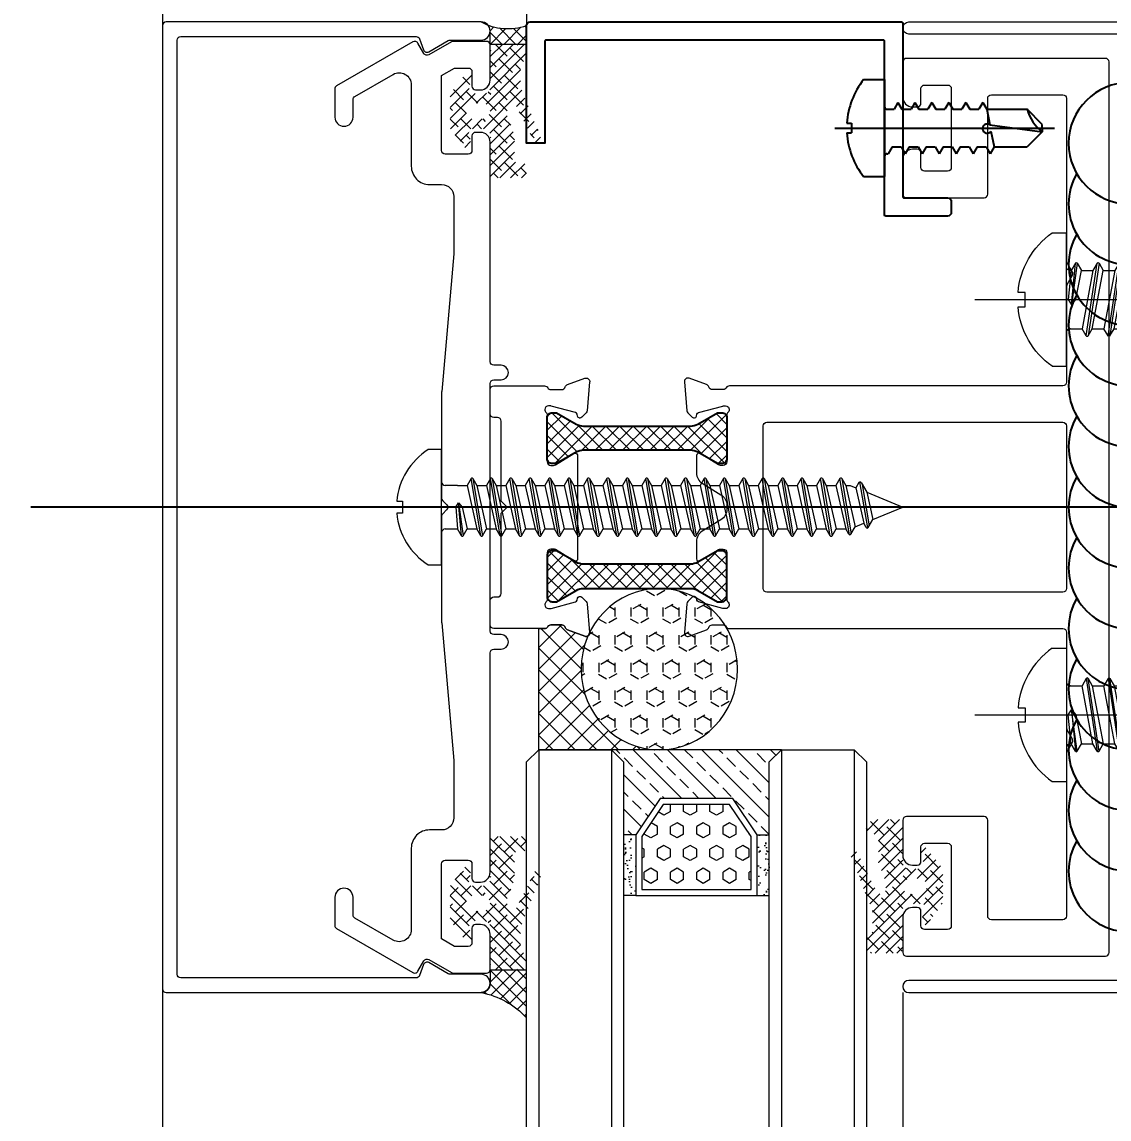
# Model space of a CAD drawing. Extents: x -280168 to 205214, y -148835 to -64913.
# Drawn here: x 51546.6 to 51636.2, y -72361.5 to -72271 of the extents above; entities that cross this region are included whole.
import ezdxf

# ---------------------------------------------------------------- set-up
doc = ezdxf.new("R2010")
doc.units = 0
doc.header["$LTSCALE"] = 1000
doc.header["$MEASUREMENT"] = 0
for name, pattern in [('CENTER', [50.8, 31.75, -6.35, 6.35, -6.35]), ('DASHED', [19.05, 12.7, -6.35]), ('DIVIDE', [1.25, 0.5, -0.25, 0, -0.25, 0, -0.25])]:
    doc.linetypes.add(name, pattern=pattern)
for name, color, linetype in [('2  辅材', 30, 'Continuous'), ('PJ', 4, 'Continuous'), ('ZX', 14, 'CENTER'), ('尺寸层', 7, 'Continuous'), ('配件层', 4, 'Continuous')]:
    doc.layers.add(name, color=color, linetype=linetype)
for name, color, linetype, lineweight in [('GL1_glass', 122, 'Continuous', 13), ('GL2_hidden', 140, 'DASHED', 13), ('MJ', 3, 'Continuous', 25), ('PJ1_accessories', 4, 'Continuous', 13), ('XC1_alum.extrusion', 3, 'Continuous', 20), ('型材线层', 3, 'Continuous', 25), ('螺钉线层', 4, 'Continuous', 9), ('隔热条填充力图案', 6, 'Continuous', 9)]:
    doc.layers.add(name, color=color, linetype=linetype, lineweight=lineweight)
doc.styles.add('QHMY', font='STXIHEI_0.TTF', dxfattribs={"width": 0.75})
doc.dimstyles.new('DIM-50', dxfattribs={"dimscale": 50, "dimtxt": 3, "dimasz": 1, "dimexe": 1, "dimexo": 1, "dimgap": 1, "dimtad": 1, "dimdec": 0, "dimzin": 0, "dimdsep": 46, "dimtxsty": 'QHMY', "dimblk": 'ARCHTICK', "dimcen": 0.09, "dimclrd": 1, "dimclre": 1, "dimclrt": 2, "dimazin": 2, "dimtfac": 1, "dimtdec": 0, "dimtix": 1, "dimtmove": 2, "dimatfit": 3, "dimfxl": 0, "dimtolj": 1, "dimtzin": 0, "dimarcsym": 0})

# ---------------------------------------------------------------- blocks, each defined once
blk = doc.blocks.new('PT-C-PTZGLSI-ST5.5LST')
at = {"layer": '螺钉线层'}
for p, q in [((-1.2, 5.5), (0, 5.5)), ((0, 5.5), (0, -5.5)), ((-4, 0.59), (-3.425, 0.59)), ((-3.425, 0.59), (-3.425, -0.59)), ((-3.425, -0.59), (-4, -0.59)), ((-1.2, -5.5), (0, -5.5))]:
    blk.add_line(p, q, dxfattribs=at)
for centre, start, end in [((2.793, -0.031), 125.82991, 174.78092), ((2.793, 0.031), 185.21908, 234.17009)]:
    blk.add_arc(centre, 6.821, start, end, dxfattribs=at)
blk = doc.blocks.new('PT-C-PTZGLSI-ST5.5LW')
at = {"layer": '螺钉线层'}
for p, q in [((-0.103, 3.002), (-0.45, 2.4)), ((0.047, 3.002), (0.395, 2.4)), ((-1.405, 2.4), (-0.45, 2.4)), ((0.45, -2.4), (-0.45, 2.4)), ((0.395, 2.4), (1.295, -2.4)), ((-0.505, -2.4), (0.45, -2.4)), ((0.797, -3.002), (0.45, -2.4)), ((0.947, -3.002), (1.295, -2.4))]:
    blk.add_line(p, q, dxfattribs=at)
at = {"layer": '螺钉线层', "color": 6, "linetype": 'Continuous'}
for p, q in [((-0.103, 3.002), (0.797, -3.002)), ((0.947, -3.002), (0.047, 3.002))]:
    blk.add_line(p, q, dxfattribs=at)
at = {"layer": '螺钉线层'}
for centre, start, end in [((-0.028, 2.958), 30, 150), ((0.872, -2.958), 210, 330)]:
    blk.add_arc(centre, 0.0866, start, end, dxfattribs=at)
blk = doc.blocks.new('PT-C-PTZZZGLD-ST5.5LWW')
at = {"layer": '螺钉线层'}
for p, q in [((-7.775, 3.002), (-8.122, 2.4)), ((-7.625, 3.002), (-7.278, 2.4)), ((-5.975, 3.002), (-6.322, 2.4)), ((-5.825, 3.002), (-5.478, 2.4)), ((-9.078, 2.4), (-8.122, 2.4)), ((-7.781, 0.58), (-8.122, 2.4)), ((-7.278, 2.4), (-7.026, 1.057)), ((-6.322, 2.4), (-7.278, 2.4)), ((-6.031, 0.845), (-6.322, 2.4)), ((-2.4, 2.4), (-5.478, 2.4)), ((-5.478, 2.4), (-5.192, 0.879)), ((0, 0), (-2.4, 2.4)), ((-5.66, 0.766), (-7.245, 1.103)), ((-7.385, -1.533), (-7.781, 0.58)), ((-5.468, 0.779), (-5.192, 0.879)), ((-0.66, 0), (-5.192, 0.879)), ((0, 0), (-2.4, -2.4)), ((-7.385, -1.533), (-7.222, -2.4)), ((-6.76, -1.861), (-5.618, -1.354)), ((-6.5, -1.746), (-6.378, -2.4)), ((-5.422, -2.4), (-5.618, -1.354)), ((-8.178, -2.4), (-7.222, -2.4)), ((-6.875, -3.002), (-7.222, -2.4)), ((-6.725, -3.002), (-6.378, -2.4)), ((-6.378, -2.4), (-5.422, -2.4)), ((-2.4, -2.4), (-5.776, -2.4))]:
    blk.add_line(p, q, dxfattribs=at)
at = {"layer": '螺钉线层', "color": 6, "linetype": 'Continuous'}
for p, q in [((-7.775, 3.002), (-7.488, 1.088)), ((-7.342, 1.113), (-7.625, 3.002)), ((-5.975, 3.002), (-5.639, 0.762)), ((-5.491, 0.772), (-5.825, 3.002)), ((-7.042, -1.889), (-6.875, -3.002)), ((-6.725, -3.002), (-6.891, -1.897))]:
    blk.add_line(p, q, dxfattribs=at)
at = {"layer": '螺钉线层'}
for centre, radius, start, end in [((-7.7, 2.958), 0.0866, 30, 150), ((-5.9, 2.958), 0.0866, 30, 150), ((0.125, 2.4), 2.525, 180, 251.88422), ((-7.339, 0.663), 0.45, 77.98318, 190.61966), ((-5.587, 1.108), 0.35, 257.98318, 289.90342), ((-6.943, -1.45), 0.45, 190.61966, 293.95417), ((-6.8, -2.958), 0.0866, 210, 330)]:
    blk.add_arc(centre, radius, start, end, dxfattribs=at)
blk = doc.blocks.new('ST5.5x22自攻自钻')
at = {"layer": '螺钉线层'}
for p, q in [((-8.318, 4.502), (-8.34, 4.502)), ((-8.5, 2.102), (-8.247, 2.526)), ((-8.263, -0.298), (-8.5, 2.102)), ((-8.247, 2.526), (-7.868, 2.102)), ((-7.868, 2.102), (-7.418, -0.298)), ((-8.263, -0.298), (-8.34, -0.298)), ((-7.915, -0.899), (-8.263, -0.298)), ((-7.765, -0.899), (-7.418, -0.298))]:
    blk.add_line(p, q, dxfattribs=at)
at = {"layer": '螺钉线层', "color": 46, "linetype": 'CENTER'}
blk.add_line((-16.212, 2.102), (15.593, 2.102), dxfattribs=at)
at = {"layer": '螺钉线层', "color": 6, "linetype": 'Continuous'}
for p, q in [((-8.247, 2.526), (-7.915, -0.899)), ((-7.765, -0.899), (-8.247, 2.526))]:
    blk.add_line(p, q, dxfattribs=at)
at = {"layer": '螺钉线层'}
for centre, radius, start, end in [((-8.34, 4.802), 0.3, 180, 270), ((-8.34, -0.598), 0.3, 90, 180), ((-7.84, -0.856), 0.0866, 210, 330)]:
    blk.add_arc(centre, radius, start, end, dxfattribs=at)
for name, p in [('PT-C-PTZGLSI-ST5.5LST', (-8.64, 2.102)), ('PT-C-PTZGLSI-ST5.5LW', (-6.913, 2.102)), ('PT-C-PTZGLSI-ST5.5LW', (-5.113, 2.102)), ('PT-C-PTZGLSI-ST5.5LW', (-3.313, 2.102)), ('PT-C-PTZGLSI-ST5.5LW', (-1.513, 2.102)), ('PT-C-PTZGLSI-ST5.5LW', (0.287, 2.102)), ('PT-C-PTZGLSI-ST5.5LW', (2.087, 2.102)), ('PT-C-PTZGLSI-ST5.5LW', (3.887, 2.102)), ('PT-C-PTZZZGLD-ST5.5LWW', (13.36, 2.102))]:
    blk.add_blockref(name, p, dxfattribs=at)
blk = doc.blocks.new('PAON148001(945500)')
at = {"layer": '隔热条填充力图案'}
h = blk.add_hatch(dxfattribs=at)
h.set_pattern_fill('ANSI37', color=6, scale=0.5, style=0)
h.set_pattern_definition([(135, (-54620.9168, -69823.3762), (0.5612660076, 0.5612660076), []), (45, (-54620.9168, -69823.3762), (0.5612660076, -0.5612660076), [])])
edge = h.paths.add_edge_path()
edge.add_line((1.124, -12.413), (2.064, -14.04))
edge.add_line((2.064, -14.04), (2.064, -14.4))
edge.add_arc((1.664, -14.4), 0.4, 270, 360, ccw=False)
edge.add_line((1.664, -14.8), (-1.736, -14.8))
edge.add_arc((-1.736, -14.4), 0.4, 180, 270, ccw=False)
edge.add_line((-2.136, -14.4), (-2.136, -14.04))
edge.add_line((-2.136, -14.04), (-1.197, -12.413))
edge.add_arc((-2.236, -11.813), 1.2, 330, 360)
edge.add_line((-1.036, -11.813), (-1.036, -2.987))
edge.add_arc((-2.236, -2.987), 1.2, 0, 30)
edge.add_line((-1.197, -2.387), (-2.136, -0.76))
edge.add_line((-2.136, -0.76), (-2.136, -0.4))
edge.add_arc((-1.736, -0.4), 0.4, 90, 180, ccw=False)
edge.add_line((-1.736, 0), (1.664, 0))
edge.add_arc((1.664, -0.4), 0.4, 0, 90, ccw=False)
edge.add_line((2.064, -0.4), (2.064, -0.76))
edge.add_line((2.064, -0.76), (1.124, -2.387))
edge.add_arc((2.164, -2.987), 1.2, 150, 180)
edge.add_line((0.964, -2.987), (0.964, -11.813))
edge.add_arc((2.164, -11.813), 1.2, 180, 210)
at = {"layer": '型材线层'}
blk.add_lwpolyline([(1.124, -12.413), (2.064, -14.04), (2.064, -14.4, -0.414214), (1.664, -14.8), (-1.736, -14.8, -0.414214), (-2.136, -14.4), (-2.136, -14.04), (-1.197, -12.413, 0.131652), (-1.036, -11.813), (-1.036, -2.987, 0.131652), (-1.197, -2.387), (-2.136, -0.76), (-2.136, -0.4, -0.414214), (-1.736, 0), (1.664, 0, -0.414214), (2.064, -0.4), (2.064, -0.76), (1.124, -2.387, 0.131652), (0.964, -2.987), (0.964, -11.813, 0.131652)], format="xyb", close=True, dxfattribs=at)
blk = doc.blocks.new('PT-C-PTZGLSI-ST4.8LW')
at = {"layer": '螺钉线层'}
for p, q in [((-0.073, 2.357), (-0.4, 1.79)), ((0.077, 2.357), (0.404, 1.79)), ((-1.196, 1.79), (-0.4, 1.79)), ((-0.4, 1.79), (0.4, -1.79)), ((0.404, 1.79), (1.204, -1.79)), ((-0.396, -1.79), (0.4, -1.79)), ((0.727, -2.357), (0.4, -1.79)), ((0.877, -2.357), (1.204, -1.79))]:
    blk.add_line(p, q, dxfattribs=at)
at = {"layer": '螺钉线层', "color": 6, "linetype": 'Continuous'}
for p, q in [((0.727, -2.357), (-0.073, 2.357)), ((0.077, 2.357), (0.877, -2.357))]:
    blk.add_line(p, q, dxfattribs=at)
at = {"layer": '螺钉线层'}
for centre, start, end in [((0.002, 2.313), 30, 150), ((0.802, -2.313), 210, 330)]:
    blk.add_arc(centre, 0.0866, start, end, dxfattribs=at)
blk = doc.blocks.new('PT-C-PTZGLSI-ST4.8LST')
at = {"layer": '螺钉线层'}
blk.add_lwpolyline([(-1.1, 4.75, 0.234454), (-3.7, 0.49), (-3.225, 0.49), (-3.225, -0.49), (-3.7, -0.49, 0.234454), (-1.1, -4.75), (0, -4.75), (0, 4.75)], format="xyb", close=True, dxfattribs=at)
blk = doc.blocks.new('PT-C-PTZGLSI-ST4.8LWW')
at = {"layer": '螺钉线层'}
for p, q in [((-5.175, 2.357), (-5.502, 1.79)), ((-5.025, 2.357), (-4.698, 1.79)), ((-3.609, 2.033), (-3.859, 1.599)), ((-3.436, 2.033), (-2.973, 1.231)), ((-6.298, 1.79), (-5.502, 1.79)), ((-5.502, 1.79), (-4.702, -1.79)), ((-4.698, 1.79), (-4.321, 1.79)), ((-4.698, 1.79), (-3.934, -1.629)), ((-4.321, 1.79), (-3.859, 1.599)), ((-3.859, 1.599), (-3.205, -1.328)), ((-2.973, 1.231), (0, 0)), ((-2.973, 1.231), (-2.469, -1.023)), ((-2.469, -1.023), (0, 0)), ((-5.498, -1.79), (-4.702, -1.79)), ((-4.451, -2.225), (-4.702, -1.79)), ((-4.278, -2.225), (-3.934, -1.629)), ((-3.934, -1.629), (-3.205, -1.328)), ((-3.012, -1.663), (-3.205, -1.328)), ((-2.839, -1.663), (-2.469, -1.023))]:
    blk.add_line(p, q, dxfattribs=at)
at = {"layer": '螺钉线层', "color": 6, "linetype": 'Continuous'}
for p, q in [((-4.389, -2.272), (-5.175, 2.357)), ((-5.025, 2.357), (-4.254, -2.185)), ((-2.886, -1.705), (-3.528, 2.083)), ((-3.343, 1.872), (-2.765, -1.534))]:
    blk.add_line(p, q, dxfattribs=at)
at = {"layer": '螺钉线层'}
for centre, radius, start, end in [((-5.1, 2.313), 0.0866, 30, 150), ((-3.522, 1.983), 0.1, 30, 150), ((-2.925, -1.613), 0.1, 210, 330), ((-4.364, -2.175), 0.1, 210, 330)]:
    blk.add_arc(centre, radius, start, end, dxfattribs=at)
blk = doc.blocks.new('ST4.8X38-PT')
at = {"layer": '螺钉线层'}
for p, q in [((1.302, 1.79), (0.3, 1.79)), ((1.177, 0), (1.383, 0.368)), ((1.177, 0), (1.298, -1.79)), ((1.383, 0.368), (1.702, 0)), ((1.702, 0), (2.102, -1.79)), ((0.3, -1.79), (1.298, -1.79)), ((1.625, -2.357), (1.298, -1.79)), ((1.775, -2.357), (2.102, -1.79))]:
    blk.add_line(p, q, dxfattribs=at)
at = {"layer": '螺钉线层', "color": 46, "linetype": 'CENTER', "ltscale": 1.5}
blk.add_line((-6.448, 0), (40.234, 0), dxfattribs=at)
at = {"layer": '螺钉线层', "linetype": 'Continuous'}
for p, q in [((1.625, -2.357), (1.383, 0.368)), ((1.383, 0.368), (1.775, -2.357))]:
    blk.add_line(p, q, dxfattribs=at)
at = {"layer": '螺钉线层'}
for centre, radius, start, end in [((0.3, 2.09), 0.3, 180, 270), ((0.3, -2.09), 0.3, 90, 180), ((1.7, -2.313), 0.0866, 210, 330)]:
    blk.add_arc(centre, radius, start, end, dxfattribs=at)
for name, p in [('PT-C-PTZGLSI-ST4.8LST', (0, 0)), ('PT-C-PTZGLSI-ST4.8LW', (2.498, 0)), ('PT-C-PTZGLSI-ST4.8LW', (4.098, 0)), ('PT-C-PTZGLSI-ST4.8LW', (5.698, 0)), ('PT-C-PTZGLSI-ST4.8LW', (7.298, 0)), ('PT-C-PTZGLSI-ST4.8LW', (8.898, 0)), ('PT-C-PTZGLSI-ST4.8LW', (10.498, 0)), ('PT-C-PTZGLSI-ST4.8LW', (12.098, 0)), ('PT-C-PTZGLSI-ST4.8LW', (13.698, 0)), ('PT-C-PTZGLSI-ST4.8LW', (15.298, 0)), ('PT-C-PTZGLSI-ST4.8LW', (16.898, 0)), ('PT-C-PTZGLSI-ST4.8LW', (18.498, 0)), ('PT-C-PTZGLSI-ST4.8LW', (20.098, 0)), ('PT-C-PTZGLSI-ST4.8LW', (21.698, 0)), ('PT-C-PTZGLSI-ST4.8LW', (23.298, 0)), ('PT-C-PTZGLSI-ST4.8LW', (24.898, 0)), ('PT-C-PTZGLSI-ST4.8LW', (26.498, 0)), ('PT-C-PTZGLSI-ST4.8LW', (28.098, 0)), ('PT-C-PTZGLSI-ST4.8LW', (29.698, 0)), ('PT-C-PTZGLSI-ST4.8LW', (31.298, 0)), ('PT-C-PTZGLSI-ST4.8LWW', (38, 0))]:
    blk.add_blockref(name, p, dxfattribs=at)
blk = doc.blocks.new('*U375')
at = {"layer": '2  辅材'}
for centre, start in [((1, 0), 180), ((2, 0), 240), ((3, 0), 240), ((4, 0), 240), ((5, 0), 240), ((6, 0), 240), ((7, 0), 240), ((8, 0), 240), ((9, 0), 240), ((10, 0), 240), ((11, 0), 240), ((12, 0), 240), ((13, 0), 240)]:
    blk.add_arc(centre, 1, start, 0, dxfattribs=at)
blk = doc.blocks.new('PH DRILLING ST4.2x13')
at = {"layer": 'PJ'}
for p, q in [((-1.736, 4), (0, 4)), ((0, 4), (0, -4)), ((-3.1, 0.4), (-2.712, 0.4)), ((-2.712, 0.4), (-2.712, -0.4)), ((-3.1, -0.4), (-2.712, -0.4)), ((-1.736, -4), (0, -4))]:
    blk.add_line(p, q, dxfattribs=at)
at = {"layer": 'PJ', "linetype": 'Continuous'}
for p, q in [((1.103, 2.11), (0.78, 1.55)), ((1.103, 2.11), (1.427, 1.55)), ((2.503, 2.11), (2.18, 1.55)), ((2.503, 2.11), (2.827, 1.55)), ((3.903, 2.11), (3.58, 1.55)), ((3.903, 2.11), (4.227, 1.55)), ((5.303, 2.11), (4.98, 1.55)), ((5.303, 2.11), (5.627, 1.55)), ((6.703, 2.11), (6.38, 1.55)), ((6.703, 2.11), (7.027, 1.55)), ((8.103, 2.11), (7.78, 1.55)), ((8.103, 2.11), (8.427, 1.55)), ((0.2, 1.55), (0.78, 1.55)), ((1.427, 1.55), (2.18, 1.55)), ((2.827, 1.55), (3.58, 1.55)), ((4.227, 1.55), (4.98, 1.55)), ((5.627, 1.55), (6.38, 1.55)), ((7.027, 1.55), (7.78, 1.55)), ((8.427, 1.55), (11.75, 1.55)), ((8.427, 1.55), (8.673, 0.264)), ((13, 0.3), (11.75, 1.55)), ((8.673, 0.264), (13, -0.3)), ((13, 0), (13, 0.3)), ((13, 0), (13, -0.3)), ((8.769, -0.241), (9.02, -1.55)), ((13, -0.3), (11.75, -1.55)), ((0.62, -1.55), (0.297, -2.11)), ((0.62, -1.55), (1.373, -1.55)), ((1.373, -1.55), (1.697, -2.11)), ((2.02, -1.55), (1.697, -2.11)), ((2.02, -1.55), (2.773, -1.55)), ((2.773, -1.55), (3.097, -2.11)), ((3.42, -1.55), (3.097, -2.11)), ((3.42, -1.55), (4.173, -1.55)), ((4.173, -1.55), (4.497, -2.11)), ((4.82, -1.55), (4.497, -2.11)), ((4.82, -1.55), (5.573, -1.55)), ((5.573, -1.55), (5.897, -2.11)), ((6.22, -1.55), (5.897, -2.11)), ((6.22, -1.55), (6.973, -1.55)), ((6.973, -1.55), (7.297, -2.11)), ((7.62, -1.55), (7.297, -2.11)), ((7.62, -1.55), (8.373, -1.55)), ((8.373, -1.55), (8.697, -2.11)), ((9.02, -1.55), (8.697, -2.11)), ((9.02, -1.55), (11.75, -1.55)), ((0.2, -2.11), (0.297, -2.11))]:
    blk.add_line(p, q, dxfattribs=at)
at = {"layer": 'PJ'}
for start, end in [(142.02013, 176.47188), (183.52812, 217.97987)]:
    blk.add_arc((3.388, 0), 6.5, start, end, dxfattribs=at)
at = {"layer": 'PJ', "linetype": 'Continuous'}
for centre, radius, start, end in [((0.2, 1.75), 0.2, 180, 270), ((15.227, 2.552), 3.619, 196.0768, 232.01508), ((8.451, -0.04), 0.377, 53.93415, 327.7274), ((0.2, -2.31), 0.2, 90, 180)]:
    blk.add_arc(centre, radius, start, end, dxfattribs=at)
at = {"layer": 'ZX', "ltscale": 0.2}
blk.add_line((-4.088, 0), (14, 0), dxfattribs=at)
blk = doc.blocks.new('_ArchTick')
at = {"color": 0, "linetype": 'ByBlock', "const_width": 0.4}
blk.add_lwpolyline([(-0.5, -0.5), (0.5, 0.5)], dxfattribs=at)
blk = doc.blocks.new('*D397')
at = {"layer": 'Defpoints', "color": 0, "transparency": 16777216}
for p in [(51588.2, -70893.22), (51848.2, -71611.559), (51588.2, -72332.028)]:
    blk.add_point(p, dxfattribs=at)
at = {"layer": '尺寸层', "color": 1, "lineweight": -2, "transparency": 16777216}
for p, q in [((51588.2, -71293.22), (51588.2, -70843.22)), ((51848.2, -71293.22), (51848.2, -70843.22)), ((51588.2, -70893.22), (51538.2, -70893.22)), ((51848.2, -70893.22), (51588.2, -70893.22)), ((51848.2, -70893.22), (51898.2, -70893.22))]:
    blk.add_line(p, q, dxfattribs=at)
at = {"layer": '尺寸层', "color": 1, "lineweight": -2, "transparency": 16777216, "xscale": 50, "yscale": 50, "zscale": 50}
blk.add_blockref('_ArchTick', (51588.2, -70893.22), dxfattribs=at)
at = {"layer": '尺寸层', "color": 1, "lineweight": -2, "transparency": 16777216, "xscale": 50, "yscale": 50, "zscale": 50, "rotation": 180}
blk.add_blockref('_ArchTick', (51848.2, -70893.22), dxfattribs=at)
at = {"layer": '尺寸层', "color": 2, "transparency": 16777216, "insert": (51718.2, -70766.413), "char_height": 150, "attachment_point": 5, "style": 'QHMY'}
blk.add_mtext('\\A1;260', dxfattribs=at)

msp = doc.modelspace()

# ---------------------------------------------------------------- hatches: boundary and pattern name
at = {"layer": 'PJ1_accessories'}
h = msp.add_hatch(dxfattribs=at)
h.set_pattern_fill('ANSI37', color=252, scale=0.5, angle=90, style=0)
h.set_pattern_definition([(225, (-274346.5297, 834254.72626), (-0.56126600757, 0.56126600757), []), (135, (-274346.5297, 834254.72626), (0.56126600757, 0.56126600757), [])])
h.paths.add_polyline_path([(51588.2, -72271.328, -0.173003), (51585.011, -72271.28, -0.183497), (51585.2, -72271.778), (51585.2, -72272.878), (51588.2, -72272.878)])
h = msp.add_hatch(dxfattribs=at)
h.set_pattern_fill('ANSI38', color=256, scale=0.4, angle=90, style=0)
h.set_pattern_definition([(45, (53769.0178, -81025.32776), (0.449012806, -0.449012806), []), (315, (53769.0178, -81025.32776), (0.449012806, -1.34703842), [1.5875, -0.9525])])
edge = h.paths.add_edge_path(flags=16)
edge.add_arc((51583.861, -72278.378), 0.65, 90, 270, ccw=False)
edge.add_line((51583.861, -72277.728), (51584.55, -72277.728))
edge.add_arc((51584.55, -72278.378), 0.65, -90, 90, ccw=False)
edge.add_line((51584.55, -72279.028), (51583.861, -72279.028))
edge = h.paths.add_edge_path()
edge.add_arc((51589.2, -72280.978), 0.3, 206.61533, 381.61533)
edge.add_line((51589.479, -72280.868), (51587.7, -72276.378))
edge.add_line((51587.7, -72276.378), (51587.7, -72274.702))
edge.add_arc((51588, -72274.702), 0.3, 135, 180, ccw=False)
edge.add_line((51587.788, -72274.49), (51588.112, -72274.166))
edge.add_arc((51587.9, -72273.954), 0.3, 315, 360)
edge.add_line((51588.2, -72273.954), (51588.2, -72273.178))
edge.add_arc((51587.9, -72273.178), 0.3, 0, 90)
edge.add_line((51587.9, -72272.878), (51585.5, -72272.878))
edge.add_arc((51585.5, -72273.178), 0.3, 90, 180)
edge.add_line((51585.2, -72273.178), (51585.2, -72276.428))
edge.add_arc((51584.7, -72276.428), 0.5, 270, 360, ccw=False)
edge.add_line((51584.7, -72276.928), (51583.601, -72276.928))
edge.add_arc((51583.601, -72276.728), 0.2, 135, 270, ccw=False)
edge.add_line((51583.46, -72276.587), (51583.612, -72275.711))
edge.add_arc((51583.4, -72275.499), 0.3, 315, 495)
edge.add_line((51583.188, -72275.287), (51582.046, -72276.757))
edge.add_arc((51582.4, -72277.111), 0.5, 135, 180)
edge.add_line((51581.9, -72277.111), (51581.9, -72279.645))
edge.add_arc((51582.4, -72279.645), 0.5, 180, 225)
edge.add_line((51582.046, -72279.999), (51583.188, -72281.47))
edge.add_arc((51583.4, -72281.258), 0.3, 225, 405)
edge.add_line((51583.612, -72281.046), (51583.46, -72280.17))
edge.add_arc((51583.601, -72280.028), 0.2, 90, 225, ccw=False)
edge.add_line((51583.601, -72279.828), (51584.7, -72279.828))
edge.add_arc((51584.7, -72280.328), 0.5, 0, 90, ccw=False)
edge.add_line((51585.2, -72280.328), (51585.2, -72283.578))
edge.add_arc((51585.5, -72283.578), 0.3, 180, 270)
edge.add_line((51585.5, -72283.878), (51587.9, -72283.878))
edge.add_arc((51587.9, -72283.578), 0.3, 270, 360)
edge.add_line((51588.2, -72283.578), (51588.2, -72282.978))
edge.add_arc((51587.9, -72282.978), 0.3, 360, 450)
edge.add_line((51587.9, -72282.678), (51587.5, -72282.678))
edge.add_arc((51587.5, -72282.378), 0.3, 180, 270, ccw=False)
edge.add_line((51587.2, -72282.378), (51587.2, -72280.431))
edge.add_arc((51586.9, -72280.431), 0.3, 0, 20)
edge.add_line((51587.182, -72280.328), (51586.618, -72278.779))
edge.add_arc((51586.9, -72278.677), 0.3, 180, 200, ccw=False)
edge.add_line((51586.6, -72278.677), (51586.6, -72278.15))
edge.add_arc((51587, -72278.15), 0.4, 26.61533, 180, ccw=False)
edge.add_line((51587.358, -72277.971), (51588.932, -72281.113))
h = msp.add_hatch(dxfattribs=at)
h.set_pattern_fill('HEX', color=256, scale=0.8, angle=90, style=0)
h.set_pattern_definition([(90, (-274346.5297, -978876.7823), (-1.3198224, 8e-17), [0.762, -1.524]), (210, (-274346.5297, -978876.7823), (0.6599112, -1.1429997269), [0.762, -1.524]), (150, (-274346.5297, -978876.0203), (-0.6599112, -1.1429997269), [0.762, -1.524])])
edge = h.paths.add_edge_path()
edge.add_ellipse((51599.14, -72324.374), major_axis=(0, -6.654), ratio=0.968479, start_angle=0, end_angle=360, ccw=False)
h = msp.add_hatch(dxfattribs=at)
h.set_pattern_fill('ANSI37', color=256, scale=0.8, angle=90, style=0)
h.set_pattern_definition([(135, (-274346.5297, -978876.7823), (-0.8980256121, -0.8980256121), []), (225, (-274346.5297, -978876.7823), (0.8980256121, -0.8980256121), [])])
edge = h.paths.add_edge_path()
edge.add_line((51591.573, -72321.141), (51592.997, -72321.66))
edge.add_arc((51593.1, -72321.378), 0.3, 250, 304.78105)
edge.add_ellipse((51599.14, -72324.374), major_axis=(0, -6.654), ratio=0.968479, start_angle=245.59438, end_angle=360)
edge.add_line((51599.14, -72331.028), (51589.2, -72331.028))
edge.add_line((51589.2, -72331.028), (51589.2, -72321.028))
edge.add_line((51589.2, -72321.028), (51589.68, -72321.028))
edge.add_arc((51589.68, -72320.728), 0.3, 270, 330)
edge.add_arc((51590.2, -72321.028), 0.3, 90, 150, ccw=False)
edge.add_line((51590.2, -72320.728), (51591.1, -72320.728))
edge.add_arc((51591.1, -72321.028), 0.3, 376.29289, 450, ccw=False)
edge.add_arc((51591.676, -72320.86), 0.3, 196.29289, 250)
h = msp.add_hatch(dxfattribs=at)
h.set_pattern_fill('ANSI33', color=256, scale=8, angle=90, style=0)
h.set_pattern_definition([(135, (57465.2156, -85018.5988), (-1.41421356, -1.41421356), []), (135, (57465.2156, -85017.1846), (-1.41421356, -1.41421356), [1, -0.5])])
h.paths.add_polyline_path([(51609.2, -72331.028), (51608.2, -72332.028), (51608.2, -72338.028), (51607.2, -72338.028), (51605.2, -72335.028), (51599.2, -72335.028), (51597.2, -72338.028), (51596.2, -72338.028), (51596.2, -72332.028), (51595.2, -72331.028)])
h = msp.add_hatch(dxfattribs=at)
h.set_pattern_fill('HEX', color=256, scale=5, angle=90, style=0)
h.set_pattern_definition([(90, (57465.2156, -85018.5988), (-1.082531755, 7e-17), [0.625, -1.25]), (210, (57465.2156, -85018.5988), (0.54126588, -0.9375), [0.625, -1.25]), (150, (57465.2156, -85017.9738), (-0.54126588, -0.9375), [0.625, -1.25])])
h.paths.add_polyline_path([(51604.932, -72335.528), (51606.7, -72338.179), (51606.7, -72342.528), (51597.7, -72342.528), (51597.7, -72338.179), (51599.468, -72335.528)])
h = msp.add_hatch(dxfattribs=at)
h.set_pattern_fill('ANSI38', color=256, scale=0.4, angle=90, style=0)
h.set_pattern_definition([(225, (52179.38225, -63595.32815), (-0.449012806, 0.449012806), []), (135, (52179.38225, -63595.32815), (-0.449012806, 1.34703842), [1.5875, -0.9525])])
edge = h.paths.add_edge_path(flags=16)
edge.add_arc((51620.539, -72342.278), 0.65, -90, 90, ccw=False)
edge.add_line((51620.539, -72342.928), (51619.85, -72342.928))
edge.add_arc((51619.85, -72342.278), 0.65, 90, 270, ccw=False)
edge.add_line((51619.85, -72341.628), (51620.539, -72341.628))
edge = h.paths.add_edge_path()
edge.add_arc((51615.2, -72339.678), 0.3, 26.61533, 201.61533)
edge.add_line((51614.921, -72339.788), (51616.7, -72344.278))
edge.add_line((51616.7, -72344.278), (51616.7, -72345.953))
edge.add_arc((51616.4, -72345.953), 0.3, -45, 0, ccw=False)
edge.add_line((51616.612, -72346.166), (51616.288, -72346.49))
edge.add_arc((51616.5, -72346.702), 0.3, 135, 180)
edge.add_line((51616.2, -72346.702), (51616.2, -72347.478))
edge.add_arc((51616.5, -72347.478), 0.3, 180, 270)
edge.add_line((51616.5, -72347.778), (51618.9, -72347.778))
edge.add_arc((51618.9, -72347.478), 0.3, 270, 360)
edge.add_line((51619.2, -72347.478), (51619.2, -72344.228))
edge.add_arc((51619.7, -72344.228), 0.5, 90, 180, ccw=False)
edge.add_line((51619.7, -72343.728), (51620.799, -72343.728))
edge.add_arc((51620.799, -72343.928), 0.2, -45, 90, ccw=False)
edge.add_line((51620.94, -72344.069), (51620.788, -72344.945))
edge.add_arc((51621, -72345.157), 0.3, 135, 315)
edge.add_line((51621.212, -72345.369), (51622.354, -72343.898))
edge.add_arc((51622, -72343.545), 0.5, 315, 360)
edge.add_line((51622.5, -72343.545), (51622.5, -72341.011))
edge.add_arc((51622, -72341.011), 0.5, 0, 45)
edge.add_line((51622.354, -72340.657), (51621.212, -72339.186))
edge.add_arc((51621, -72339.398), 0.3, 45, 225)
edge.add_line((51620.788, -72339.61), (51620.94, -72340.486))
edge.add_arc((51620.799, -72340.628), 0.2, -90, 45, ccw=False)
edge.add_line((51620.799, -72340.828), (51619.7, -72340.828))
edge.add_arc((51619.7, -72340.328), 0.5, 180, 270, ccw=False)
edge.add_line((51619.2, -72340.328), (51619.2, -72337.078))
edge.add_arc((51618.9, -72337.078), 0.3, 0, 90)
edge.add_line((51618.9, -72336.778), (51616.5, -72336.778))
edge.add_arc((51616.5, -72337.078), 0.3, 90, 180)
edge.add_line((51616.2, -72337.078), (51616.2, -72337.678))
edge.add_arc((51616.5, -72337.678), 0.3, 180, 270)
edge.add_line((51616.5, -72337.978), (51616.9, -72337.978))
edge.add_arc((51616.9, -72338.278), 0.3, 0, 90, ccw=False)
edge.add_line((51617.2, -72338.278), (51617.2, -72340.225))
edge.add_arc((51617.5, -72340.225), 0.3, 180, 200)
edge.add_line((51617.218, -72340.327), (51617.782, -72341.877))
edge.add_arc((51617.5, -72341.979), 0.3, 0, 20, ccw=False)
edge.add_line((51617.8, -72341.979), (51617.8, -72342.506))
edge.add_arc((51617.4, -72342.506), 0.4, -153.38467, 0, ccw=False)
edge.add_line((51617.042, -72342.685), (51615.468, -72339.543))
h = msp.add_hatch(dxfattribs=at)
h.set_pattern_fill('ANSI38', color=256, scale=0.4, angle=90, style=0)
h.set_pattern_definition([(315, (53769.0178, -63596.72826), (0.449012806, 0.449012806), []), (45, (53769.0178, -63596.72826), (0.449012806, 1.34703842), [1.5875, -0.9525])])
edge = h.paths.add_edge_path(flags=16)
edge.add_arc((51583.861, -72343.678), 0.65, 90, 270, ccw=False)
edge.add_line((51583.861, -72343.028), (51584.55, -72343.028))
edge.add_arc((51584.55, -72343.678), 0.65, -90, 90, ccw=False)
edge.add_line((51584.55, -72344.328), (51583.861, -72344.328))
edge = h.paths.add_edge_path()
edge.add_arc((51589.2, -72341.078), 0.3, 338.38467, 513.38467)
edge.add_line((51588.932, -72340.943), (51587.358, -72344.085))
edge.add_arc((51587, -72343.906), 0.4, 180, 333.38467, ccw=False)
edge.add_line((51586.6, -72343.906), (51586.6, -72343.379))
edge.add_arc((51586.9, -72343.379), 0.3, 160, 180, ccw=False)
edge.add_line((51586.618, -72343.277), (51587.182, -72341.728))
edge.add_arc((51586.9, -72341.625), 0.3, 340, 360)
edge.add_line((51587.2, -72341.625), (51587.2, -72339.678))
edge.add_arc((51587.5, -72339.678), 0.3, 90, 180, ccw=False)
edge.add_line((51587.5, -72339.378), (51587.9, -72339.378))
edge.add_arc((51587.9, -72339.078), 0.3, 270, 360)
edge.add_line((51588.2, -72339.078), (51588.2, -72338.478))
edge.add_arc((51587.9, -72338.478), 0.3, 0, 90)
edge.add_line((51587.9, -72338.178), (51585.5, -72338.178))
edge.add_arc((51585.5, -72338.478), 0.3, 90, 180)
edge.add_line((51585.2, -72338.478), (51585.2, -72341.728))
edge.add_arc((51584.7, -72341.728), 0.5, -90, 0, ccw=False)
edge.add_line((51584.7, -72342.228), (51583.601, -72342.228))
edge.add_arc((51583.601, -72342.028), 0.2, 135, 270, ccw=False)
edge.add_line((51583.46, -72341.886), (51583.612, -72341.01))
edge.add_arc((51583.4, -72340.798), 0.3, 315, 495)
edge.add_line((51583.188, -72340.586), (51582.046, -72342.057))
edge.add_arc((51582.4, -72342.411), 0.5, 135, 180)
edge.add_line((51581.9, -72342.411), (51581.9, -72344.945))
edge.add_arc((51582.4, -72344.945), 0.5, 180, 225)
edge.add_line((51582.046, -72345.299), (51583.188, -72346.77))
edge.add_arc((51583.4, -72346.557), 0.3, 225, 405)
edge.add_line((51583.612, -72346.345), (51583.46, -72345.469))
edge.add_arc((51583.601, -72345.328), 0.2, 90, 225, ccw=False)
edge.add_line((51583.601, -72345.128), (51584.7, -72345.128))
edge.add_arc((51584.7, -72345.628), 0.5, 0, 90, ccw=False)
edge.add_line((51585.2, -72345.628), (51585.2, -72348.878))
edge.add_arc((51585.5, -72348.878), 0.3, 180, 270)
edge.add_line((51585.5, -72349.178), (51587.9, -72349.178))
edge.add_arc((51587.9, -72348.878), 0.3, 270, 360)
edge.add_line((51588.2, -72348.878), (51588.2, -72348.102))
edge.add_arc((51587.9, -72348.102), 0.3, 360, 405)
edge.add_line((51588.112, -72347.89), (51587.788, -72347.566))
edge.add_arc((51588, -72347.354), 0.3, 180, 225, ccw=False)
edge.add_line((51587.7, -72347.354), (51587.7, -72345.678))
edge.add_line((51587.7, -72345.678), (51589.479, -72341.188))
h = msp.add_hatch(dxfattribs=at)
h.set_pattern_fill('AR-SAND', color=256, scale=0.5, angle=90, style=0)
h.set_pattern_definition([(127.5, (57465.2156, -85018.5988), (-0.963411885, -0.03149668), [0, -0.76, 0, -0.85, 0, -0.8125]), (97.5, (57465.2156, -85018.5988), (-1.41107303, 0.88488835), [0, -0.41, 0, -0.685, 0, -0.2625]), (57.5, (57465.2156, -85019.2138), (-0.002829527, 1.55707093), [0, -0.25, 0, -0.9, 0, -1.175]), (47.5, (57465.2156, -85019.2138), (-0.43883778, 1.5030633), [0, -0.125, 0, -0.59, 0, -0.675])])
h.paths.add_polyline_path([(51607.2, -72338.028), (51608.2, -72338.028), (51608.2, -72343.028), (51607.2, -72343.028)])
h.paths.add_polyline_path([(51597.2, -72343.028), (51596.2, -72343.028), (51596.2, -72338.028), (51597.2, -72338.028)])
h = msp.add_hatch(dxfattribs=at)
h.set_pattern_fill('ANSI37', color=252, scale=0.5, angle=90, style=0)
h.set_pattern_definition([(135, (-274346.5297, -978876.7823), (-0.56126600757, -0.56126600757), []), (225, (-274346.5297, -978876.7823), (0.56126600757, -0.56126600757), [])])
h.paths.add_polyline_path([(51584.45, -72351.028, 0.414214), (51585.2, -72350.278), (51585.2, -72349.178), (51588.2, -72349.178), (51588.2, -72353.109, 0.158087)])

# ---------------------------------------------------------------- linework, layer by layer
at = {"layer": 'GL1_glass'}
for points in [[(51588.2, -73134.831), (51588.2, -72332.028), (51589.2, -72331.028), (51595.2, -72331.028), (51596.2, -72332.028), (51596.2, -73134.831)], [(51608.2, -73134.831), (51608.2, -72332.028), (51609.2, -72331.028), (51615.2, -72331.028), (51616.2, -72332.028), (51616.2, -73134.831)]]:
    msp.add_lwpolyline(points, dxfattribs=at)
at = {"layer": 'GL2_hidden'}
for p, q in [((51589.2, -72331.028), (51589.2, -73134.831)), ((51595.2, -72331.028), (51595.2, -73134.831)), ((51609.2, -72331.028), (51609.2, -73134.831)), ((51615.2, -72331.028), (51615.2, -73134.831))]:
    msp.add_line(p, q, dxfattribs=at)
at = {"layer": 'MJ', "color": 6}
msp.add_lwpolyline([(51619.2, -72285.428, 0.414214), (51619.3, -72285.528), (51622.9, -72285.528, -0.414214), (51623.2, -72285.828), (51623.2, -72286.728, -0.414214), (51622.9, -72287.028), (51617.8, -72287.028, -0.414214), (51617.7, -72286.928), (51617.7, -72272.628, 0.414214), (51617.6, -72272.528), (51589.8, -72272.528, 0.414214), (51589.7, -72272.628), (51589.7, -72281.028), (51588.2, -72281.028), (51588.2, -72271.328, -0.414214), (51588.5, -72271.028), (51619.1, -72271.028, -0.414214), (51619.2, -72271.128), (51619.2, -72285.428)], format="xyb", dxfattribs=at)
at = {"layer": 'PJ1_accessories'}
for p, q in [((51609.2, -72331.028), (51595.2, -72331.028)), ((51597.2, -72338.028), (51596.2, -72338.028)), ((51607.2, -72338.028), (51608.2, -72338.028)), ((51597.2, -72343.028), (51596.2, -72343.028)), ((51607.2, -72343.028), (51608.2, -72343.028))]:
    msp.add_line(p, q, dxfattribs=at)
at = {"layer": 'PJ1_accessories', "color": 252}
for points in [[(51584.45, -72271.028, 0.206585), (51588.2, -72271.328), (51588.2, -72272.878), (51585.2, -72272.878), (51585.2, -72271.778, 0.414214), (51584.45, -72271.028, 0)], [(51584.45, -72351.028, -0.158087), (51588.2, -72353.109), (51588.2, -72349.178), (51585.2, -72349.178), (51585.2, -72350.278, -0.414214), (51584.45, -72351.028, 0)]]:
    msp.add_lwpolyline(points, format="xyb", dxfattribs=at)
at = {"layer": 'PJ1_accessories'}
for points in [[(51589.68, -72301.028, -0.267949), (51589.94, -72301.178, 0.267949), (51590.2, -72301.328), (51591.1, -72301.328, 0.333175), (51591.388, -72301.112, -0.238728), (51591.573, -72300.914), (51592.997, -72300.396, -0.243686), (51593.271, -72300.432, 1.912053)], [(51589.68, -72321.028, 0.267949), (51589.94, -72320.878, -0.267949), (51590.2, -72320.728), (51591.1, -72320.728, -0.333175), (51591.388, -72320.944, 0.238728), (51591.573, -72321.141), (51592.997, -72321.66, 0.243686), (51593.271, -72321.624, -1.912053)]]:
    msp.add_lwpolyline(points, format="xyb", dxfattribs=at)
for points in [[(51599.14, -72331.028), (51589.2, -72331.028), (51589.2, -72321.028), (51589.68, -72321.028)], [(51608.2, -72343.028), (51608.2, -72332.028)]]:
    msp.add_lwpolyline(points, dxfattribs=at)
for points in [[(51597.2, -72343.028), (51607.2, -72343.028), (51607.2, -72338.028), (51605.2, -72335.028), (51599.2, -72335.028), (51597.2, -72338.028)], [(51597.7, -72342.528), (51606.7, -72342.528), (51606.7, -72338.179), (51604.932, -72335.528), (51599.468, -72335.528), (51597.7, -72338.179)]]:
    msp.add_lwpolyline(points, close=True, dxfattribs=at)
at = {"layer": 'PJ1_accessories', "extrusion": (0, 0, -1)}
msp.add_ellipse((51599.14, -72324.374), major_axis=(0, -6.654), ratio=0.968479, dxfattribs=at)
at = {"layer": 'XC1_alum.extrusion', "color": 76}
for p, q in [((51558.2, -71690.728), (51558.2, -81571.328)), ((51588.2, -71690.728), (51588.2, -72271.328))]:
    msp.add_line(p, q, dxfattribs=at)
at = {"layer": 'XC1_alum.extrusion'}
msp.add_line((51619.2, -72351.028), (51619.2, -73671.028), dxfattribs=at)
for points in [[(51559.4, -72349.528), (51559.4, -72272.528, -0.414214), (51559.7, -72272.228), (51579.107, -72272.228, -0.315299), (51579.389, -72272.425), (51579.718, -72273.33, 0.466308), (51580.15, -72273.488), (51581.743, -72272.568, -0.131652), (51581.893, -72272.528), (51584.45, -72272.528, 1), (51584.45, -72271.028), (51558.5, -72271.028, 0.414214), (51558.2, -72271.328), (51558.2, -72350.728, 0.414214), (51558.5, -72351.028), (51584.45, -72351.028, 1), (51584.45, -72349.528), (51581.893, -72349.528, -0.131652), (51581.743, -72349.488), (51580.15, -72348.568, 0.466308), (51579.718, -72348.725), (51579.389, -72349.63, -0.315299), (51579.107, -72349.828), (51559.7, -72349.828, -0.414214)], [(51578.7, -72282.928, 0.414214), (51580.2, -72284.428), (51581.2, -72284.428, -0.414214), (51582.2, -72285.428), (51582.2, -72290.054, -0.02182), (51582.196, -72290.141), (51581.204, -72301.484, 0.02182), (51581.2, -72301.572), (51581.2, -72310.279, 0.198912), (51581.288, -72310.491), (51581.612, -72310.816, -0.414214), (51581.612, -72311.24), (51581.288, -72311.564, 0.198912), (51581.2, -72311.776), (51581.2, -72320.484, 0.02182), (51581.204, -72320.571), (51582.196, -72331.914, -0.02182), (51582.2, -72332.002), (51582.2, -72336.628, -0.414214), (51581.2, -72337.628), (51580.2, -72337.628, 0.414214), (51578.7, -72339.128), (51578.7, -72345.843, -0.57735), (51577.2, -72346.709), (51574.05, -72344.89, -0.267949), (51573.9, -72344.63), (51573.9, -72343.178, 1), (51572.4, -72343.178), (51572.4, -72345.497, 0.267949), (51572.55, -72345.756), (51578.84, -72349.388, 0.414214), (51579.249, -72349.278), (51579.74, -72348.428, -0.414214), (51580.15, -72348.318), (51582.003, -72349.388, 0.131652), (51582.153, -72349.428), (51584.9, -72349.428, 0.414214), (51585.2, -72349.128), (51585.2, -72346.228, 0.414214), (51584.4, -72345.428), (51584, -72345.428, 0.414214), (51583.7, -72345.728), (51583.7, -72346.928, -0.414214), (51583.4, -72347.228), (51582.262, -72347.228), (51581.2, -72346.615), (51581.2, -72340.428, -0.414214), (51581.5, -72340.128), (51583.4, -72340.128, -0.414214), (51583.7, -72340.428), (51583.7, -72341.628, 0.414214), (51584, -72341.928), (51584.4, -72341.928, 0.414214), (51585.2, -72341.128), (51585.2, -72323.028, -0.414214), (51585.5, -72322.728), (51586.1, -72322.728, 1), (51586.1, -72321.528), (51585.5, -72321.528, -0.414214), (51585.2, -72321.228), (51585.2, -72300.828, -0.414214), (51585.5, -72300.528), (51586.1, -72300.528, 1), (51586.1, -72299.328), (51585.5, -72299.328, -0.414214), (51585.2, -72299.028), (51585.2, -72280.928, 0.414214), (51584.4, -72280.128), (51584, -72280.128, 0.414214), (51583.7, -72280.428), (51583.7, -72281.628, -0.414214), (51583.4, -72281.928), (51581.5, -72281.928, -0.414214), (51581.2, -72281.628), (51581.2, -72275.441), (51582.262, -72274.828), (51583.4, -72274.828, -0.414214), (51583.7, -72275.128), (51583.7, -72276.328, 0.414214), (51584, -72276.628), (51584.4, -72276.628, 0.414214), (51585.2, -72275.828), (51585.2, -72272.928, 0.414214), (51584.9, -72272.628), (51582.153, -72272.628, 0.131652), (51582.003, -72272.668), (51580.15, -72273.738, -0.414214), (51579.74, -72273.628), (51579.249, -72272.778, 0.414214), (51578.84, -72272.668), (51572.55, -72276.299, 0.267949), (51572.4, -72276.559), (51572.4, -72278.878, 1), (51573.9, -72278.878), (51573.9, -72277.425, -0.267949), (51574.05, -72277.165), (51577.2, -72275.347, -0.57735), (51578.7, -72276.213)], [(51620.4, -72278.028, 0.414214), (51620.7, -72277.728), (51620.7, -72276.528, -0.414214), (51621, -72276.228), (51622.9, -72276.228, -0.414214), (51623.2, -72276.528), (51623.2, -72283.028, -0.414214), (51622.9, -72283.328), (51621, -72283.328, -0.414214), (51620.7, -72283.028), (51620.7, -72281.828, 0.414214), (51620.4, -72281.528), (51620, -72281.528, 0.414214), (51619.2, -72282.328), (51619.2, -72285.228, 0.414214), (51619.5, -72285.528), (51625.9, -72285.528, 0.414214), (51626.2, -72285.228), (51626.2, -72277.328, -0.414214), (51626.5, -72277.028), (51632.4, -72277.028, -0.414214), (51632.7, -72277.328), (51632.7, -72290.751, 0.131652), (51632.74, -72290.901), (51633.16, -72291.628, -0.267949), (51633.16, -72291.928), (51632.74, -72292.655, 0.131652), (51632.7, -72292.805), (51632.7, -72300.728, -0.414214), (51632.4, -72301.028), (51604.92, -72301.028, 0.267949), (51604.66, -72301.178, -0.267949), (51604.4, -72301.328), (51603.5, -72301.328, -0.333175), (51603.212, -72301.112, 0.238728), (51603.027, -72300.914), (51601.603, -72300.396, 0.548619), (51601.201, -72300.704), (51601.408, -72303.07, 0.176327), (51601.495, -72303.256), (51601.859, -72303.619, 0.57735), (51602.193, -72303.53), (51602.239, -72303.361, -0.267949), (51602.38, -72303.219), (51604.362, -72302.688, -0.065543), (51604.44, -72302.678), (51604.6, -72302.678, -0.6885), (51604.8, -72303.201, 0.213422), (51604.7, -72303.425), (51604.7, -72307.278, -0.414214), (51604.4, -72307.578), (51604.179, -72307.578, -0.137872), (51604.023, -72307.534), (51602.504, -72306.607, 0.585524), (51602.2, -72306.778), (51602.2, -72308.203, 0.261413), (51602.679, -72309.057), (51604.221, -72309.998, -0.261413), (51604.7, -72310.852), (51604.7, -72311.204, -0.261413), (51604.221, -72312.057), (51602.679, -72312.999, 0.261413), (51602.2, -72313.852), (51602.2, -72315.278, 0.585524), (51602.504, -72315.449), (51604.023, -72314.522, -0.137872), (51604.179, -72314.478), (51604.4, -72314.478, -0.414214), (51604.7, -72314.778), (51604.7, -72318.631, 0.213422), (51604.8, -72318.854, -0.6885), (51604.6, -72319.378), (51604.44, -72319.378, -0.065543), (51604.362, -72319.368), (51602.38, -72318.837, -0.267949), (51602.239, -72318.695), (51602.193, -72318.526, 0.57735), (51601.859, -72318.436), (51601.495, -72318.8, 0.176327), (51601.408, -72318.986), (51601.201, -72321.352, 0.548619), (51601.603, -72321.66), (51603.027, -72321.141, 0.238728), (51603.212, -72320.944, -0.333175), (51603.5, -72320.728), (51604.4, -72320.728, -0.267949), (51604.66, -72320.878, 0.267949), (51604.92, -72321.028), (51632.4, -72321.028, -0.414214), (51632.7, -72321.328), (51632.7, -72329.251, 0.131652), (51632.74, -72329.401), (51633.16, -72330.128, -0.267949), (51633.16, -72330.428), (51632.74, -72331.155, 0.131652), (51632.7, -72331.305), (51632.7, -72344.728, -0.414214), (51632.4, -72345.028), (51626.5, -72345.028, -0.414214), (51626.2, -72344.728), (51626.2, -72336.828, 0.414214), (51625.9, -72336.528), (51619.5, -72336.528, 0.414214), (51619.2, -72336.828), (51619.2, -72339.728, 0.414214), (51620, -72340.528), (51620.4, -72340.528, 0.414214), (51620.7, -72340.228), (51620.7, -72339.028, -0.414214), (51621, -72338.728), (51622.9, -72338.728, -0.414214), (51623.2, -72339.028), (51623.2, -72345.528, -0.414214), (51622.9, -72345.828), (51621, -72345.828, -0.414214), (51620.7, -72345.528), (51620.7, -72344.328, 0.414214), (51620.4, -72344.028), (51620, -72344.028, 0.414214), (51619.2, -72344.828), (51619.2, -72347.728, 0.414214), (51619.5, -72348.028), (51635.9, -72348.028, 0.414214), (51636.2, -72347.728), (51636.2, -72274.328, 0.414214), (51635.9, -72274.028), (51619.5, -72274.028, 0.414214), (51619.2, -72274.328), (51619.2, -72277.228, 0.414214), (51620, -72278.028)], [(51592.096, -72315.449), (51590.577, -72314.522, 0.137852), (51590.421, -72314.478), (51590.2, -72314.478, 0.414214), (51589.9, -72314.778), (51589.9, -72318.631, -0.213422), (51589.8, -72318.854, 0.213422), (51589.7, -72319.078, 0.414214), (51590, -72319.378), (51590.161, -72319.378, 0.065543), (51590.238, -72319.368), (51592.22, -72318.837, 0.267949), (51592.362, -72318.695), (51592.407, -72318.526, -0.267949), (51592.548, -72318.385, -0.065543), (51592.6, -72318.378, -0.198912), (51592.741, -72318.436), (51593.105, -72318.8, -0.176327), (51593.192, -72318.986), (51593.399, -72321.352, -0.02182), (51593.4, -72321.378, -0.414214), (51593.1, -72321.678, -0.087489), (51592.997, -72321.66), (51591.573, -72321.141, -0.238728), (51591.388, -72320.944, 0.333175), (51591.1, -72320.728), (51590.2, -72320.728, 0.267949), (51589.94, -72320.878, -0.267949), (51589.68, -72321.028), (51585.5, -72321.028, -0.414214), (51585.2, -72320.728), (51585.2, -72318.728, -0.414214), (51585.5, -72318.428), (51585.8, -72318.428, 0.414214), (51586.1, -72318.128), (51586.1, -72311.528), (51586.6, -72311.028), (51586.1, -72310.528), (51586.1, -72303.928, 0.414214), (51585.8, -72303.628), (51585.5, -72303.628, -0.414214), (51585.2, -72303.328), (51585.2, -72301.328, -0.414214), (51585.5, -72301.028), (51589.68, -72301.028, -0.267949), (51589.94, -72301.178, 0.267949), (51590.2, -72301.328), (51591.1, -72301.328, 0.333175), (51591.388, -72301.112, -0.238728), (51591.573, -72300.914), (51592.997, -72300.396, -0.087489), (51593.1, -72300.378, -0.414214), (51593.4, -72300.678, -0.02182), (51593.399, -72300.704), (51593.192, -72303.07, -0.176327), (51593.105, -72303.256), (51592.741, -72303.619, -0.198912), (51592.6, -72303.678, -0.065543), (51592.548, -72303.671, -0.267949), (51592.407, -72303.53), (51592.362, -72303.361, 0.267949), (51592.22, -72303.219), (51590.238, -72302.688, 0.065543), (51590.161, -72302.678), (51590, -72302.678, 0.414214), (51589.7, -72302.978, 0.213422), (51589.8, -72303.201, -0.213422), (51589.9, -72303.425), (51589.9, -72307.278, 0.414214), (51590.2, -72307.578), (51590.421, -72307.578, 0.137852), (51590.577, -72307.534), (51592.096, -72306.607, -0.137852), (51592.2, -72306.578, -0.414214), (51592.4, -72306.778), (51592.4, -72315.278, -0.414214), (51592.2, -72315.478, -0.137852)], [(51607.7, -72304.328, -0.414214), (51608, -72304.028), (51632.4, -72304.028, -0.414214), (51632.7, -72304.328), (51632.7, -72317.728, -0.414214), (51632.4, -72318.028), (51608, -72318.028, -0.414214), (51607.7, -72317.728)]]:
    msp.add_lwpolyline(points, format="xyb", close=True, dxfattribs=at)
at = {"layer": 'XC1_alum.extrusion', "color": 191}
for points in [[(51652.2, -72275.028, -0.873272), (51651.218, -72275.161), (51650.911, -72274.052, -0.495756), (51651.2, -72273.672), (51651.2, -72272.528, 0.414214), (51650.7, -72272.028), (51619.7, -72272.028, -1), (51619.7, -72271.028), (51666.7, -72271.028, -1), (51666.7, -72272.028), (51665.2, -72272.028, 0.414214), (51664.7, -72272.528), (51664.7, -72273.672, -0.495756), (51664.989, -72274.052), (51664.682, -72275.161, -0.873272), (51663.7, -72275.028), (51663.7, -72272.528, 0.414214), (51663.2, -72272.028), (51652.7, -72272.028, 0.414214), (51652.2, -72272.528)], [(51652.2, -72347.028, 0.873272), (51651.218, -72346.894), (51650.911, -72348.004, 0.495756), (51651.2, -72348.384), (51651.2, -72349.528, -0.414214), (51650.7, -72350.028), (51619.7, -72350.028, 1), (51619.7, -72351.028), (51666.7, -72351.028, 1), (51666.7, -72350.028), (51665.2, -72350.028, -0.414214), (51664.7, -72349.528), (51664.7, -72348.384, 0.495756), (51664.989, -72348.004), (51664.682, -72346.894, 0.873272), (51663.7, -72347.028), (51663.7, -72349.528, -0.414214), (51663.2, -72350.028), (51652.7, -72350.028, -0.414214), (51652.2, -72349.528)]]:
    msp.add_lwpolyline(points, format="xyb", close=True, dxfattribs=at)
at = {"layer": '配件层', "color": 1, "linetype": 'DIVIDE', "ltscale": 20}
msp.add_line((51742.961, -72311.028), (51547.343, -72311.028), dxfattribs=at)

# ---------------------------------------------------------------- block references
at = {"extrusion": (0, 0, -1), "xscale": -1, "zscale": -1}
msp.add_blockref('PH DRILLING ST4.2x13', (-51617.7, -72279.778), dxfattribs=at)
at = {"xscale": 5.000000000001624, "yscale": 5.000000000001624, "zscale": 5.000000000001624, "rotation": 270}
msp.add_blockref('*U375', (51637.866, -72276.028), dxfattribs=at)
at = {"ltscale": 5, "xscale": -1, "rotation": 180}
msp.add_blockref('ST5.5x22自攻自钻', (51641.34, -72291.81), dxfattribs=at)
at = {"extrusion": (0, 0, -1), "xscale": -1, "zscale": -1, "rotation": 90}
msp.add_blockref('PAON148001(945500)', (-51604.7, -72305.372), dxfattribs=at)
msp.add_blockref('ST4.8X38-PT', (51581.2, -72311.028))
at = {"xscale": -1, "rotation": 270}
msp.add_blockref('PAON148001(945500)', (51604.7, -72316.683), dxfattribs=at)
at = {"ltscale": 5}
msp.add_blockref('ST5.5x22自攻自钻', (51641.34, -72330.246), dxfattribs=at)

# ---------------------------------------------------------------- dimensions: what is measured, and where the dimension line sits
at = {"layer": '尺寸层'}
dim = msp.add_linear_dim(base=(51588.2, -70893.22), p1=(51848.2, -71611.559), p2=(51588.2, -72332.028), angle=180, dimstyle='DIM-50', override={"dimfxl": 8}, dxfattribs=at)
dim.commit()
dim.dimension.update_dxf_attribs({"geometry": '*D397', "text_midpoint": (51718.2, -70766.413)})

doc.saveas('drawing.dxf')
